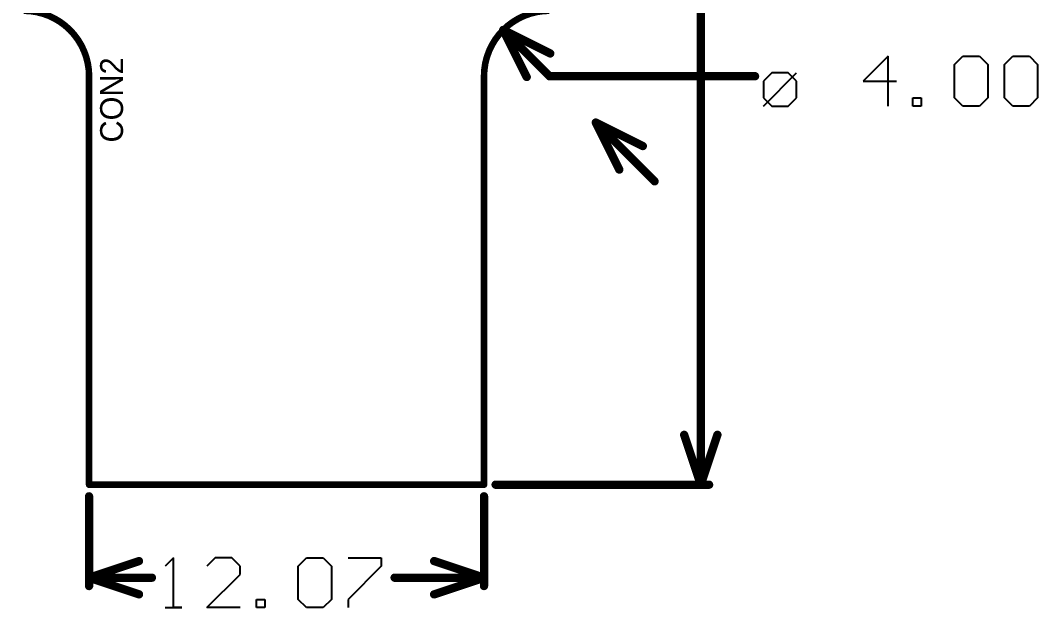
# Model space of a CAD drawing. Header units: millimetres. Extents: x -17.6 to 22.8, y -30.7 to 17.2.
# Drawn here: x -8.29 to 22.79, y -30.73 to -12.79 of the extents above; entities that cross this region are included whole.
import ezdxf

# ---------------------------------------------------------------- set-up
doc = ezdxf.new("R2010")
doc.units = ezdxf.units.MM
for name, color, linetype in [('Mechanical1', 6, 'Continuous'), ('Mechanical16', 56, 'Continuous'), ('TopOverlay', 2, 'Continuous')]:
    doc.layers.add(name, color=color, linetype=linetype)

msp = doc.modelspace()

# ---------------------------------------------------------------- linework, layer by layer
at = {"layer": 'Mechanical1', "const_width": 0.1999996}
for points in [[(-8.18700166, -12.49999786, -0.4142135623730951), (-6.18700058, -14.49999894)], [(5.877999419999999, -14.49999894, -0.4142135623730951), (7.878000499999999, -12.49999786)]]:
    msp.add_lwpolyline(points, format="xyb", dxfattribs=at)
for points in [[(-6.18700058, -15.49999948), (-6.18700058, -14.49999894)], [(5.877999419999999, -15.49999948), (5.877999419999999, -14.49999894)], [(-6.18700058, -26.97750002), (-6.18700058, -15.49999948)], [(5.877999419999999, -26.97750002), (5.877999419999999, -15.49999948)], [(-6.18700058, -26.97750002), (5.877999419999999, -26.97750002)]]:
    msp.add_lwpolyline(points, dxfattribs=at)
at = {"layer": 'Mechanical1', "const_width": 0.0999998}
for points in [[(-6.23700048, -14.49999894, 1), (-6.13700068, -14.49999894, 1)], [(-6.23700048, -14.49999894, 1), (-6.13700068, -14.49999894, 1)], [(5.82799952, -14.49999894, 1), (5.92799932, -14.49999894, 1)], [(5.82799952, -14.49999894, 1), (5.92799932, -14.49999894, 1)], [(-6.23700048, -15.49999948, 1), (-6.13700068, -15.49999948, 1)], [(-6.23700048, -15.49999948, 1), (-6.13700068, -15.49999948, 1)], [(5.82799952, -15.49999948, 1), (5.92799932, -15.49999948, 1)], [(5.82799952, -15.49999948, 1), (5.92799932, -15.49999948, 1)], [(-6.23700048, -26.97750002, 1), (-6.13700068, -26.97750002, 1)], [(-6.23700048, -26.97750002, 1), (-6.13700068, -26.97750002, 1)], [(5.82799952, -26.97750002, 1), (5.92799932, -26.97750002, 1)], [(5.82799952, -26.97750002, 1), (5.92799932, -26.97750002, 1)]]:
    msp.add_lwpolyline(points, format="xyb", close=True, dxfattribs=at)
at = {"layer": 'Mechanical16'}
for p, q in [((18.22052998, -13.89064278), (17.45877636, -14.6523964)), ((18.22052998, -15.41415002), (18.22052998, -13.89064278)), ((20.25187212, -14.1445615), (20.50579084, -13.89064278)), ((20.50579084, -13.89064278), (21.01362574, -13.89064278)), ((21.01362574, -13.89064278), (21.26754446, -14.1445615)), ((21.77537936, -14.1445615), (22.02929808, -13.89064278)), ((22.02929808, -13.89064278), (22.53713298, -13.89064278)), ((22.53713298, -13.89064278), (22.7910517, -14.1445615)), ((20.25187212, -15.1602313), (20.25187212, -14.1445615)), ((21.26754446, -14.1445615), (21.26754446, -15.1602313)), ((21.77537936, -15.1602313), (21.77537936, -14.1445615)), ((22.7910517, -14.1445615), (22.7910517, -15.1602313)), ((14.6656806, -14.39847768), (14.41176188, -14.6523964)), ((14.41176188, -15.41415002), (15.42743422, -14.39847768)), ((15.1735155, -14.39847768), (14.6656806, -14.39847768)), ((15.42743422, -14.6523964), (15.1735155, -14.39847768)), ((14.41176188, -14.6523964), (14.41176188, -15.1602313)), ((15.42743422, -15.1602313), (15.42743422, -14.6523964)), ((17.45877636, -14.6523964), (18.4744487, -14.6523964)), ((14.41176188, -15.1602313), (14.6656806, -15.41415002)), ((15.1735155, -15.41415002), (15.42743422, -15.1602313)), ((18.9822836, -15.41415002), (18.9822836, -15.1602313)), ((18.9822836, -15.1602313), (19.23620232, -15.1602313)), ((19.23620232, -15.1602313), (19.23620232, -15.41415002)), ((20.50579084, -15.41415002), (20.25187212, -15.1602313)), ((21.26754446, -15.1602313), (21.01362574, -15.41415002)), ((22.02929808, -15.41415002), (21.77537936, -15.1602313)), ((22.7910517, -15.1602313), (22.53713298, -15.41415002)), ((14.6656806, -15.41415002), (15.1735155, -15.41415002)), ((19.23620232, -15.41415002), (18.9822836, -15.41415002)), ((21.01362574, -15.41415002), (20.50579084, -15.41415002)), ((22.53713298, -15.41415002), (22.02929808, -15.41415002)), ((-3.60791506, -29.20884684), (-3.86183378, -29.46276556)), ((-3.60791506, -30.73235408), (-3.60791506, -29.20884684)), ((-2.33832654, -29.20884684), (-2.59224526, -29.46276556)), ((-1.83049164, -29.20884684), (-2.33832654, -29.20884684)), ((-1.57657292, -29.46276556), (-1.83049164, -29.20884684)), ((0.2008505, -29.46276556), (0.45476922, -29.20884684)), ((0.45476922, -29.20884684), (0.96260412, -29.20884684)), ((0.96260412, -29.20884684), (1.21652284, -29.46276556)), ((1.72435774, -29.20884684), (2.74003008, -29.20884684)), ((2.74003008, -29.20884684), (2.74003008, -29.46276556)), ((-1.57657292, -29.71668174), (-1.57657292, -29.46276556)), ((0.2008505, -30.47843536), (0.2008505, -29.46276556)), ((1.21652284, -29.46276556), (1.21652284, -30.47843536)), ((2.74003008, -29.46276556), (1.72435774, -30.47843536)), ((-2.59224526, -30.73235408), (-1.57657292, -29.71668174)), ((-3.86183378, -30.73235408), (-3.35399888, -30.73235408)), ((-3.35399888, -30.73235408), (-3.60791506, -30.73235408)), ((-1.57657292, -30.73235408), (-2.59224526, -30.73235408)), ((-1.06873802, -30.73235408), (-1.06873802, -30.47843536)), ((-1.06873802, -30.47843536), (-0.8148192999999999, -30.47843536)), ((-0.8148192999999999, -30.73235408), (-1.06873802, -30.73235408)), ((-0.8148192999999999, -30.47843536), (-0.8148192999999999, -30.73235408)), ((0.45476922, -30.73235408), (0.2008505, -30.47843536)), ((0.96260412, -30.73235408), (0.45476922, -30.73235408)), ((1.21652284, -30.47843536), (0.96260412, -30.73235408)), ((1.72435774, -30.47843536), (1.72435774, -30.73235408))]:
    msp.add_line(p, q, dxfattribs=at)
at = {"layer": 'Mechanical16', "const_width": 0.254}
for points in [[(12.5000004, -26.97750002), (12.5000004, -11.4794411)], [(6.463786919999999, -13.08578536), (7.900626819999999, -13.80420658)], [(6.463786919999999, -13.08578536), (7.18220814, -14.52262526)], [(6.463786919999999, -13.08578536), (7.87799796, -14.4999964)], [(7.87799796, -14.4999964), (14.15776188, -14.4999964)], [(9.29221408, -15.91421252), (10.72905398, -16.63263374)], [(9.29221408, -15.91421252), (10.0106353, -17.35105242)], [(9.29221408, -15.91421252), (11.08826586, -17.7102643)], [(11.9920004, -25.45350002), (12.5000004, -26.97750002)], [(12.5000004, -26.97750002), (13.0080004, -25.45350002)], [(6.23199922, -26.97750002), (12.7540004, -26.97750002)], [(-6.18700058, -30.07220046), (-6.18700058, -27.33149982)], [(5.877999419999999, -30.07220046), (5.877999419999999, -27.33149982)], [(-6.18700058, -29.81820046), (-4.663000579999999, -29.31020046)], [(4.35399942, -29.31020046), (5.877999419999999, -29.81820046)], [(-6.18700058, -29.81820046), (-4.663000579999999, -30.32620046)], [(-6.18700058, -29.81820046), (-4.268233779999999, -29.81820046)], [(3.14643008, -29.81820046), (5.877999419999999, -29.81820046)], [(4.35399942, -30.32620046), (5.877999419999999, -29.81820046)]]:
    msp.add_lwpolyline(points, dxfattribs=at)
at = {"layer": 'Mechanical16', "const_width": 0.127}
for points in [[(6.400286919999999, -13.08578536, 1), (6.527286919999999, -13.08578536, 1)], [(6.400286919999999, -13.08578536, 1), (6.527286919999999, -13.08578536, 1)], [(6.400286919999999, -13.08578536, 1), (6.527286919999999, -13.08578536, 1)], [(7.83712682, -13.80420658, 1), (7.96412682, -13.80420658, 1)], [(7.11870814, -14.52262526, 1), (7.245708140000001, -14.52262526, 1)], [(7.814497960000001, -14.4999964, 1), (7.941497959999999, -14.4999964, 1)], [(7.814497960000001, -14.4999964, 1), (7.941497959999999, -14.4999964, 1)], [(14.09426188, -14.4999964, 1), (14.22126188, -14.4999964, 1)], [(9.22871408, -15.91421252, 1), (9.355714079999998, -15.91421252, 1)], [(9.22871408, -15.91421252, 1), (9.355714079999998, -15.91421252, 1)], [(9.22871408, -15.91421252, 1), (9.355714079999998, -15.91421252, 1)], [(10.66555398, -16.63263374, 1), (10.79255398, -16.63263374, 1)], [(9.9471353, -17.35105242, 1), (10.0741353, -17.35105242, 1)], [(11.02476586, -17.7102643, 1), (11.15176586, -17.7102643, 1)], [(11.9285004, -25.45350002, 1), (12.0555004, -25.45350002, 1)], [(12.9445004, -25.45350002, 1), (13.0715004, -25.45350002, 1)], [(6.168499219999999, -26.97750002, 1), (6.29549922, -26.97750002, 1)], [(12.4365004, -26.97750002, 1), (12.5635004, -26.97750002, 1)], [(12.4365004, -26.97750002, 1), (12.5635004, -26.97750002, 1)], [(12.4365004, -26.97750002, 1), (12.5635004, -26.97750002, 1)], [(12.6905004, -26.97750002, 1), (12.8175004, -26.97750002, 1)], [(-6.25050058, -27.33149982, 1), (-6.12350058, -27.33149982, 1)], [(5.81449942, -27.33149982, 1), (5.94149942, -27.33149982, 1)], [(-4.72650058, -29.31020046, 1), (-4.59950058, -29.31020046, 1)], [(4.29049942, -29.31020046, 1), (4.41749942, -29.31020046, 1)], [(-6.25050058, -29.81820046, 1), (-6.12350058, -29.81820046, 1)], [(-6.25050058, -29.81820046, 1), (-6.12350058, -29.81820046, 1)], [(-6.25050058, -29.81820046, 1), (-6.12350058, -29.81820046, 1)], [(-4.33173378, -29.81820046, 1), (-4.20473378, -29.81820046, 1)], [(3.08293008, -29.81820046, 1), (3.209930079999999, -29.81820046, 1)], [(5.81449942, -29.81820046, 1), (5.94149942, -29.81820046, 1)], [(5.81449942, -29.81820046, 1), (5.94149942, -29.81820046, 1)], [(5.81449942, -29.81820046, 1), (5.94149942, -29.81820046, 1)], [(-6.25050058, -30.07220046, 1), (-6.12350058, -30.07220046, 1)], [(5.81449942, -30.07220046, 1), (5.94149942, -30.07220046, 1)], [(-4.72650058, -30.32620046, 1), (-4.59950058, -30.32620046, 1)], [(4.29049942, -30.32620046, 1), (4.41749942, -30.32620046, 1)]]:
    msp.add_lwpolyline(points, format="xyb", close=True, dxfattribs=at)

# ---------------------------------------------------------------- texts
at = {"layer": 'TopOverlay'}
msp.add_text('CON2', height=0.7000011399999999, rotation=90, dxfattribs=at).set_placement((-5.149999859999999, -16.52500124))

doc.saveas('drawing.dxf')
